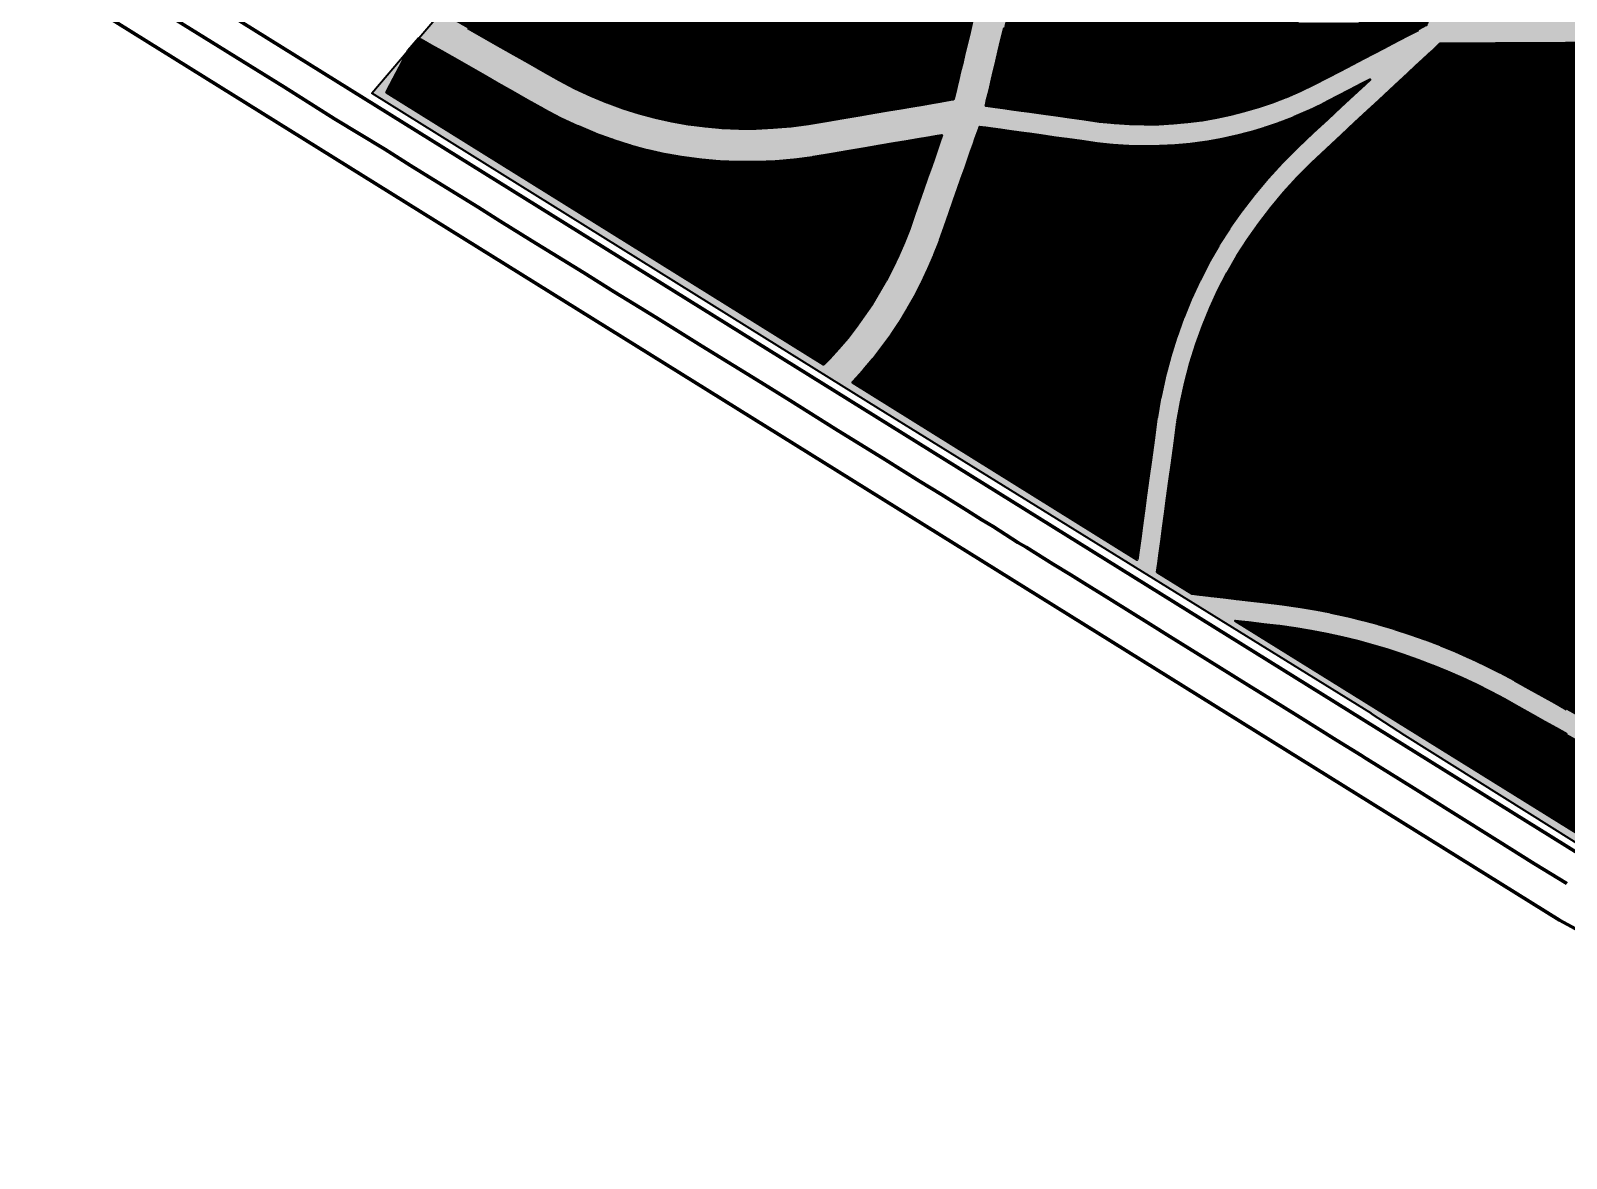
# Model space of a CAD drawing. Header units: metres. Extents: x 729358 to 733474, y 1423022 to 1426173.
# Drawn here: x 729363 to 730290, y 1424049 to 1424729 of the extents above; entities that cross this region are included whole.
import ezdxf

# ---------------------------------------------------------------- set-up
doc = ezdxf.new("R2010")
doc.units = ezdxf.units.M
for name, color, linetype in [('BOUNDARY', 7, 'Continuous'), ('GREEN_AREA', 7, 'Continuous'), ('PARCEL_BORDER', 7, 'Continuous'), ('PARCEL_L', 7, 'Continuous'), ('PARCEL_M', 7, 'Continuous'), ('PARCEL_S', 7, 'Continuous'), ('ROADS_MAIN', 7, 'Continuous')]:
    doc.layers.add(name, color=color, linetype=linetype)

msp = doc.modelspace()

# ---------------------------------------------------------------- hatches: boundary and pattern name
at = {"layer": 'BOUNDARY', "true_color": 0xdcdcdc}
h = msp.add_hatch(dxfattribs=at)
h.set_pattern_fill('SOLID')
h.paths.add_polyline_path([(731147.16, 1424721.86), (731256.16, 1424608.75), (731244.45, 1424320.13), (731216.28, 1423762.84), (731085.59, 1423834.2), (731085.45, 1423834.27), (731029.37, 1423862.74), (731029.22, 1423862.81), (730813.25, 1423963.61), (730747.11, 1423994.49), (730747.07, 1423994.51), (730733.5, 1424000.7), (730660.17, 1424039.15), (730617.42, 1424061.56), (730529.44, 1424109.24), (730310.18, 1424230.03), (730192.73, 1424303.57), (730172.54, 1424316.68), (730172.45, 1424316.74), (729875.07, 1424500.8), (729806.43, 1424543.45), (729687.49, 1424617.38), (729569.32, 1424690.82), (729612.42, 1424741.31), (729675.47, 1424785.2), (729675.56, 1424785.27), (729762.88, 1424849.07), (729816.98, 1424888.6), (729996.73, 1425019.9), (730119.82, 1425084.44), (730120.07, 1425084.58), (730266.65, 1425172.21), (730267.07, 1425172.49), (730267.45, 1425172.81), (730267.81, 1425173.17), (730268.12, 1425173.56), (730268.4, 1425173.98), (730268.63, 1425174.42), (730359.38, 1425372.62), (730359.55, 1425373.05), (730359.68, 1425373.49), (730359.77, 1425373.93), (730395.3, 1425601.1), (730395.35, 1425601.52), (730395.36, 1425601.94), (730395.34, 1425602.37), (730390.26, 1425652.75), (730458.22, 1425806.03), (730647.82, 1425710.72), (730656.83, 1425706.19), (730670.25, 1425699.44), (730680.5, 1425694.29), (730680.96, 1425694.09), (730681.44, 1425693.93), (730681.93, 1425693.82), (730682.43, 1425693.77), (730682.94, 1425693.76), (730683.44, 1425693.81), (730683.94, 1425693.9), (730684.42, 1425694.05), (730684.89, 1425694.24), (730685.33, 1425694.48), (730685.75, 1425694.77), (730686.14, 1425695.09), (730686.49, 1425695.45), (730686.81, 1425695.85), (730687.08, 1425696.27), (730728.18, 1425768.01), (730728.19, 1425768.02), (730769.13, 1425840.14), (730805.64, 1425904.46), (731213.98, 1425663.18), (731130.61, 1425526.56), (731130.37, 1425526.13), (731130.18, 1425525.67), (731130.04, 1425525.2), (731129.94, 1425524.72), (731129.89, 1425524.23), (731129.88, 1425523.74), (731129.93, 1425523.25), (731130.02, 1425522.76), (731130.16, 1425522.29), (731130.35, 1425521.83), (731130.58, 1425521.4), (731130.85, 1425520.99), (731131.17, 1425520.61), (731131.51, 1425520.26), (731131.9, 1425519.94), (731132.31, 1425519.67), (731180.61, 1425490.69), (731133.33, 1425350.71), (731133.22, 1425350.34), (731133.14, 1425349.98), (731105.49, 1425193.29), (731092.66, 1425120.94), (731092.59, 1425120.23), (731084.29, 1424870.04), (731084.29, 1424869.91), (731083.66, 1424789.99), (731083.68, 1424789.51), (731083.74, 1424789.03), (731083.86, 1424788.56), (731084.01, 1424788.11), (731084.21, 1424787.67), (731084.46, 1424787.25), (731084.74, 1424786.85), (731085.05, 1424786.49), (731147.16, 1424721.86), (731147.16, 1424721.86)])
at = {"layer": 'GREEN_AREA', "true_color": 0x96c896}
h = msp.add_hatch(dxfattribs=at)
h.set_pattern_fill('SOLID')
h.paths.add_polyline_path([(729943.53, 1424799.58), (729942.62, 1424791.43), (729941.53, 1424783.3), (729940.27, 1424775.18), (729938.84, 1424767.07), (729937.24, 1424758.97), (729935.47, 1424750.88), (729933.51, 1424742.71), (729931.65, 1424734.95), (729929.91, 1424727.71), (729928.3, 1424720.99), (729926.81, 1424714.78), (729925.44, 1424709.09), (729924.2, 1424703.92), (729923.08, 1424699.27), (729922.09, 1424695.13), (729921.22, 1424691.51), (729920.48, 1424688.4), (729920.16, 1424687.07), (729919.74, 1424687), (729916.28, 1424686.41), (729912.12, 1424685.7), (729907.27, 1424684.88), (729901.73, 1424683.94), (729895.5, 1424682.88), (729888.57, 1424681.7), (729880.95, 1424680.4), (729872.64, 1424678.99), (729863.64, 1424677.46), (729853.95, 1424675.81), (729843.56, 1424674.05), (729832.67, 1424672.2), (729822.08, 1424670.83), (729811.58, 1424669.92), (729801.17, 1424669.45), (729790.85, 1424669.43), (729780.61, 1424669.85), (729770.46, 1424670.72), (729760.4, 1424672.04), (729750.41, 1424673.8), (729740.51, 1424676.01), (729730.67, 1424678.66), (729720.91, 1424681.77), (729711.22, 1424685.32), (729701.6, 1424689.32), (729692.05, 1424693.77), (729682.56, 1424698.68), (729672.97, 1424704.15), (729663.81, 1424709.36), (729655.26, 1424714.22), (729647.33, 1424718.74), (729640, 1424722.91), (729633.28, 1424726.74), (729627.18, 1424730.21), (729621.69, 1424733.34), (729616.8, 1424736.12), (729612.53, 1424738.55), (729610.87, 1424739.5), (729612.42, 1424741.31), (729675.47, 1424785.2), (729675.56, 1424785.27), (729762.88, 1424849.07), (729816.98, 1424888.6), (729838.05, 1424904), (729846.47, 1424906.26), (729846.57, 1424906.28), (729855.56, 1424908.85), (729855.66, 1424908.88), (729864.62, 1424911.6), (729864.72, 1424911.63), (729873.65, 1424914.49), (729873.75, 1424914.53), (729882.66, 1424917.53), (729891, 1424920.36), (729898.79, 1424922.99), (729906.03, 1424925.44), (729912.71, 1424927.69), (729918.83, 1424929.76), (729924.39, 1424931.64), (729929.4, 1424933.34), (729933.85, 1424934.84), (729937.75, 1424936.16), (729938.25, 1424936.33), (729938.45, 1424934.21), (729938.79, 1424930.5), (729939.19, 1424926.27), (729939.64, 1424921.5), (729940.14, 1424916.21), (729940.69, 1424910.38), (729941.29, 1424904.03), (729941.93, 1424897.14), (729942.63, 1424889.73), (729943.38, 1424881.79), (729944.17, 1424873.42), (729944.78, 1424865.16), (729945.22, 1424856.92), (729945.49, 1424848.69), (729945.58, 1424840.47), (729945.51, 1424832.27), (729945.27, 1424824.07), (729944.86, 1424815.9), (729944.28, 1424807.73), (729943.53, 1424799.58)])
h.paths.add_polyline_path([(729924.19, 1424838.98), (729844.85, 1424838.98), (729844.85, 1424741.46), (729924.19, 1424741.46), (729924.19, 1424838.98)])
h.paths.add_polyline_path([(729713.51, 1424709.98), (729713.51, 1424753.22), (729684.4, 1424753.22), (729684.4, 1424709.98), (729713.51, 1424709.98)])
h.paths.add_polyline_path([(729832.15, 1424848.29), (729857.3, 1424848.29), (729857.3, 1424898.52), (729832.15, 1424898.52), (729832.15, 1424848.29)])
h.paths.add_polyline_path([(729882.02, 1424905.24), (729882.02, 1424844.85), (729904.51, 1424844.85), (729904.51, 1424905.24), (729882.02, 1424905.24)])
h = msp.add_hatch(dxfattribs=at)
h.set_pattern_fill('SOLID')
h.paths.add_polyline_path([(729941.54, 1424690.46), (729942.53, 1424694.6), (729943.65, 1424699.25), (729944.89, 1424704.42), (729946.26, 1424710.11), (729947.75, 1424716.32), (729949.36, 1424723.04), (729951.1, 1424730.28), (729952.96, 1424738.04), (729954.94, 1424746.32), (729954.99, 1424746.51), (729956.8, 1424754.8), (729956.84, 1424755), (729958.48, 1424763.3), (729958.52, 1424763.5), (729959.98, 1424771.81), (729960.02, 1424772.02), (729961.31, 1424780.34), (729961.34, 1424780.54), (729962.45, 1424788.88), (729962.48, 1424789.09), (729963.42, 1424797.44), (729963.44, 1424797.64), (729964.21, 1424806), (729964.23, 1424806.21), (729964.82, 1424814.58), (729964.83, 1424814.79), (729965.25, 1424823.18), (729965.26, 1424823.38), (729965.51, 1424831.78), (729965.51, 1424831.99), (729965.58, 1424840.4), (729965.58, 1424840.61), (729965.48, 1424849.03), (729965.48, 1424849.24), (729965.2, 1424857.67), (729965.19, 1424857.88), (729964.74, 1424866.32), (729964.73, 1424866.53), (729964.11, 1424874.99), (729964.09, 1424875.19), (729963.29, 1424883.66), (729962.54, 1424891.6), (729961.85, 1424899.02), (729961.2, 1424905.9), (729960.6, 1424912.26), (729960.05, 1424918.08), (729959.55, 1424923.38), (729959.11, 1424928.14), (729958.71, 1424932.38), (729958.36, 1424936.08), (729958.14, 1424938.41), (729959.19, 1424938.29), (729963.39, 1424937.78), (729968.2, 1424937.2), (729973.6, 1424936.54), (729979.61, 1424935.81), (729986.22, 1424935.01), (729993.42, 1424934.14), (730001.23, 1424933.2), (730009.64, 1424932.18), (730018.65, 1424931.09), (730028.18, 1424929.93), (730037.54, 1424928.55), (730046.81, 1424926.94), (730056, 1424925.08), (730065.11, 1424922.99), (730074.13, 1424920.66), (730083.07, 1424918.1), (730091.93, 1424915.3), (730100.7, 1424912.26), (730109.39, 1424908.98), (730118.01, 1424905.47), (730126.54, 1424901.72), (730134.99, 1424897.73), (730143.35, 1424893.5), (730151.64, 1424889.04), (730159.85, 1424884.33), (730168.05, 1424879.35), (730175.8, 1424874.63), (730183.04, 1424870.23), (730189.76, 1424866.15), (730195.97, 1424862.37), (730201.65, 1424858.92), (730206.82, 1424855.77), (730211.47, 1424852.94), (730215.61, 1424850.43), (730219.23, 1424848.23), (730222.33, 1424846.34), (730224.92, 1424844.77), (730226.78, 1424843.64), (730226.72, 1424842.47), (730226.64, 1424840.79), (730226.54, 1424838.87), (730226.44, 1424836.71), (730226.32, 1424834.31), (730226.19, 1424831.68), (730226.05, 1424828.8), (730225.89, 1424825.68), (730225.73, 1424822.32), (730225.55, 1424818.73), (730225.36, 1424814.94), (730225.12, 1424811.22), (730224.81, 1424807.52), (730224.45, 1424803.82), (730224.02, 1424800.14), (730223.53, 1424796.46), (730222.99, 1424792.8), (730222.38, 1424789.15), (730221.71, 1424785.51), (730220.98, 1424781.88), (730220.2, 1424778.27), (730219.35, 1424774.66), (730218.44, 1424771.07), (730217.47, 1424767.48), (730216.44, 1424763.91), (730215.35, 1424760.34), (730214.18, 1424756.74), (730213.07, 1424753.31), (730212.03, 1424750.12), (730211.07, 1424747.15), (730210.18, 1424744.41), (730209.36, 1424741.89), (730208.62, 1424739.61), (730207.96, 1424737.55), (730207.37, 1424735.73), (730206.85, 1424734.13), (730206.4, 1424732.76), (730206.11, 1424731.86), (730205.33, 1424731.45), (730203.24, 1424730.36), (730200.63, 1424729), (730197.5, 1424727.36), (730193.84, 1424725.45), (730189.66, 1424723.27), (730184.96, 1424720.81), (730179.74, 1424718.09), (730173.99, 1424715.09), (730167.72, 1424711.81), (730160.93, 1424708.27), (730153.62, 1424704.45), (730145.78, 1424700.36), (730137.53, 1424696.05), (730129.33, 1424692.14), (730121.08, 1424688.58), (730112.77, 1424685.37), (730104.41, 1424682.51), (730095.99, 1424679.99), (730087.51, 1424677.81), (730078.98, 1424675.98), (730070.39, 1424674.49), (730061.73, 1424673.35), (730053.02, 1424672.55), (730044.25, 1424672.09), (730035.41, 1424671.98), (730026.5, 1424672.21), (730017.53, 1424672.79), (730008.49, 1424673.71), (729999.27, 1424674.99), (729990.52, 1424676.21), (729982.35, 1424677.35), (729974.76, 1424678.41), (729967.76, 1424679.39), (729961.34, 1424680.28), (729955.5, 1424681.09), (729950.25, 1424681.82), (729945.58, 1424682.47), (729941.49, 1424683.04), (729939.81, 1424683.28), (729939.93, 1424683.74), (729940.67, 1424686.84), (729941.54, 1424690.46)])
h.paths.add_polyline_path([(730053.9, 1424765.25), (730117.12, 1424765.25), (730117.12, 1424879.54), (730053.9, 1424879.54), (730053.9, 1424765.25)])
h.paths.add_polyline_path([(730031.14, 1424929.15), (729982.68, 1424929.15), (729982.68, 1424843.22), (729982.68, 1424747.83), (730026.05, 1424747.83), (730026.05, 1424843.22), (730031.14, 1424843.22), (730031.14, 1424929.15)])
h.paths.add_polyline_path([(730128.23, 1424832.13), (730128.23, 1424733.14), (730165.14, 1424733.14), (730165.14, 1424832.13), (730128.23, 1424832.13)])
h.paths.add_polyline_path([(730062.94, 1424738.73), (730062.94, 1424703.8), (730090.01, 1424703.8), (730090.01, 1424738.73), (730062.94, 1424738.73)])
h.paths.add_polyline_path([(730158.38, 1424883.92), (730130.08, 1424883.92), (730130.08, 1424840.19), (730158.38, 1424840.19), (730158.38, 1424883.92)])
h.paths.add_polyline_path([(730200.2, 1424834.23), (730173.13, 1424834.23), (730173.13, 1424793.13), (730173.13, 1424748.33), (730204.92, 1424748.33), (730204.92, 1424793.13), (730200.2, 1424793.13), (730200.2, 1424834.23)])
h = msp.add_hatch(dxfattribs=at)
h.set_pattern_fill('SOLID')
h.paths.add_polyline_path([(729746.28, 1424654.23), (729746.72, 1424654.15), (729757.14, 1424652.31), (729757.59, 1424652.24), (729768.09, 1424650.86), (729768.53, 1424650.82), (729779.12, 1424649.91), (729779.56, 1424649.88), (729790.23, 1424649.44), (729790.67, 1424649.43), (729801.42, 1424649.45), (729801.85, 1424649.46), (729812.68, 1424649.95), (729813.1, 1424649.98), (729824.02, 1424650.93), (729824.43, 1424650.97), (729835.43, 1424652.39), (729835.83, 1424652.45), (729846.91, 1424654.33), (729857.3, 1424656.1), (729866.99, 1424657.75), (729875.99, 1424659.28), (729884.31, 1424660.69), (729891.92, 1424661.98), (729898.85, 1424663.16), (729905.08, 1424664.22), (729910.62, 1424665.16), (729913.3, 1424665.61), (729912.15, 1424662.35), (729910.46, 1424657.53), (729908.59, 1424652.18), (729906.53, 1424646.29), (729904.28, 1424639.86), (729901.84, 1424632.9), (729899.22, 1424625.41), (729896.4, 1424617.38), (729893.46, 1424608.98), (729890.32, 1424600.92), (729886.94, 1424593.06), (729883.31, 1424585.39), (729879.43, 1424577.91), (729875.3, 1424570.61), (729870.92, 1424563.49), (729866.29, 1424556.56), (729861.41, 1424549.82), (729856.28, 1424543.25), (729850.9, 1424536.86), (729845.26, 1424530.65), (729841.95, 1424527.26), (729578.08, 1424691.35), (729578.51, 1424692.17), (729582.51, 1424699.8), (729586.11, 1424706.67), (729589.32, 1424712.78), (729591.3, 1424716.57), (729597.65, 1424724.01), (729598.97, 1424723.26), (729602.63, 1424721.17), (729606.91, 1424718.74), (729611.79, 1424715.96), (729617.28, 1424712.83), (729623.39, 1424709.36), (729630.1, 1424705.53), (729637.43, 1424701.36), (729645.37, 1424696.84), (729653.91, 1424691.98), (729663.07, 1424686.76), (729672.84, 1424681.2), (729673.19, 1424681.01), (729683.04, 1424675.92), (729683.41, 1424675.73), (729693.34, 1424671.1), (729693.73, 1424670.93), (729703.74, 1424666.77), (729704.14, 1424666.61), (729714.24, 1424662.91), (729714.65, 1424662.77), (729724.83, 1424659.54), (729725.25, 1424659.41), (729735.51, 1424656.64), (729735.94, 1424656.54), (729746.28, 1424654.23)])
h.paths.add_polyline_path([(729761.99, 1424587.49), (729782.81, 1424587.49), (729782.81, 1424642.52), (729761.99, 1424642.52), (729761.99, 1424587.49)])
h.paths.add_polyline_path([(729796.48, 1424619.39), (729796.48, 1424561.46), (729822.03, 1424561.46), (729822.03, 1424619.39), (729796.48, 1424619.39)])
h.paths.add_polyline_path([(729867.87, 1424616.25), (729842.35, 1424616.25), (729842.35, 1424566.07), (729867.87, 1424566.07), (729867.87, 1424616.25)])
h = msp.add_hatch(dxfattribs=at)
h.set_pattern_fill('SOLID')
h.paths.add_polyline_path([(730218.01, 1424720.86), (730229.71, 1424720.91), (730234.91, 1424720.94), (730240.76, 1424720.97), (730247.26, 1424721), (730254.41, 1424721.03), (730262.21, 1424721.07), (730270.66, 1424721.11), (730279.76, 1424721.15), (730289.51, 1424721.2), (730299.89, 1424721.25), (730310.24, 1424721.23), (730320.59, 1424721.13), (730330.94, 1424720.96), (730341.28, 1424720.73), (730351.62, 1424720.42), (730361.95, 1424720.03), (730372.28, 1424719.58), (730382.6, 1424719.05), (730392.93, 1424718.45), (730403.25, 1424717.78), (730413.56, 1424717.04), (730423.87, 1424716.23), (730434.18, 1424715.34), (730444.49, 1424714.38), (730454.79, 1424713.35), (730465.11, 1424712.25), (730474.8, 1424711.21), (730483.85, 1424710.24), (730492.25, 1424709.34), (730500.01, 1424708.51), (730507.12, 1424707.75), (730513.58, 1424707.06), (730519.4, 1424706.44), (730524.57, 1424705.88), (730529.1, 1424705.4), (730532.97, 1424704.98), (730533.64, 1424704.91), (730533.58, 1424704.78), (730531.64, 1424700.6), (730529.31, 1424695.58), (730526.59, 1424689.72), (730523.48, 1424683.03), (730519.99, 1424675.5), (730516.11, 1424667.14), (730511.83, 1424657.93), (730507.17, 1424647.9), (730502.12, 1424637.02), (730496.69, 1424625.31), (730490.86, 1424612.76), (730484.65, 1424599.39), (730478.39, 1424586.06), (730472.07, 1424572.77), (730465.69, 1424559.5), (730459.24, 1424546.27), (730452.74, 1424533.07), (730446.18, 1424519.89), (730439.55, 1424506.75), (730432.87, 1424493.64), (730426.12, 1424480.56), (730419.32, 1424467.51), (730412.46, 1424454.49), (730405.53, 1424441.5), (730398.54, 1424428.54), (730391.5, 1424415.62), (730384.39, 1424402.72), (730377.22, 1424389.84), (730370.49, 1424377.76), (730364.2, 1424366.48), (730358.37, 1424356), (730352.98, 1424346.33), (730348.05, 1424337.47), (730343.56, 1424329.41), (730339.52, 1424322.16), (730335.93, 1424315.72), (730332.79, 1424310.08), (730330.1, 1424305.24), (730327.85, 1424301.21), (730327.05, 1424299.78), (730326.5, 1424299.66), (730325.61, 1424299.38), (730324.16, 1424300.19), (730320.94, 1424302.01), (730317.17, 1424304.13), (730312.87, 1424306.54), (730308.03, 1424309.27), (730302.65, 1424312.29), (730296.74, 1424315.62), (730290.29, 1424319.25), (730283.3, 1424323.18), (730275.77, 1424327.41), (730267.7, 1424331.95), (730259.1, 1424336.79), (730258.96, 1424336.86), (730250.28, 1424341.47), (730250.14, 1424341.54), (730241.39, 1424345.92), (730241.25, 1424345.99), (730232.42, 1424350.14), (730232.27, 1424350.21), (730223.37, 1424354.13), (730223.22, 1424354.19), (730214.24, 1424357.88), (730214.09, 1424357.94), (730205.04, 1424361.39), (730204.88, 1424361.45), (730195.76, 1424364.68), (730195.6, 1424364.73), (730186.4, 1424367.73), (730186.24, 1424367.78), (730176.97, 1424370.54), (730176.81, 1424370.59), (730167.46, 1424373.12), (730167.3, 1424373.17), (730157.87, 1424375.47), (730157.71, 1424375.51), (730148.21, 1424377.58), (730148.05, 1424377.62), (730138.48, 1424379.46), (730138.32, 1424379.49), (730128.67, 1424381.11), (730128.51, 1424381.13), (730118.78, 1424382.52), (730118.63, 1424382.54), (730108.82, 1424383.69), (730099.63, 1424384.78), (730091.05, 1424385.79), (730083.09, 1424386.73), (730075.74, 1424387.59), (730069, 1424388.39), (730064.39, 1424388.93), (730043.28, 1424402.06), (730043.98, 1424407.17), (730044.83, 1424413.49), (730045.8, 1424420.61), (730046.87, 1424428.51), (730048.04, 1424437.2), (730049.33, 1424446.69), (730050.72, 1424456.97), (730052.22, 1424468.03), (730053.82, 1424479.89), (730055.52, 1424492.41), (730057.66, 1424504.55), (730060.27, 1424516.43), (730063.35, 1424528.07), (730066.88, 1424539.46), (730070.88, 1424550.6), (730075.35, 1424561.5), (730080.28, 1424572.16), (730085.68, 1424582.57), (730091.54, 1424592.74), (730097.87, 1424602.67), (730104.66, 1424612.36), (730111.93, 1424621.82), (730119.67, 1424631.04), (730127.87, 1424640.03), (730136.56, 1424648.78), (730145.81, 1424657.38), (730154.57, 1424665.53), (730162.75, 1424673.13), (730170.34, 1424680.2), (730177.35, 1424686.72), (730183.78, 1424692.69), (730189.62, 1424698.12), (730194.87, 1424703.01), (730199.55, 1424707.36), (730203.64, 1424711.16), (730207.14, 1424714.42), (730210.06, 1424717.14), (730212.4, 1424719.31), (730214.04, 1424720.84), (730215.41, 1424720.85), (730218.01, 1424720.86)])
h.paths.add_polyline_path([(730147.33, 1424468.15), (730147.33, 1424593.88), (730095.31, 1424593.88), (730095.31, 1424468.15), (730147.33, 1424468.15)])
h.paths.add_polyline_path([(730154.61, 1424376.48), (730229.53, 1424376.48), (730229.53, 1424474.82), (730154.61, 1424474.82), (730154.61, 1424376.48)])
h.paths.add_polyline_path([(730220.42, 1424703.96), (730220.42, 1424580.63), (730280.95, 1424580.63), (730280.95, 1424703.96), (730220.42, 1424703.96)])
h.paths.add_polyline_path([(730385.28, 1424563.66), (730385.28, 1424704.68), (730330.07, 1424704.68), (730330.07, 1424563.66), (730330.07, 1424460.7), (730403.25, 1424460.7), (730403.25, 1424563.66), (730385.28, 1424563.66)])
h.paths.add_polyline_path([(730233.54, 1424359.54), (730286.34, 1424359.54), (730286.34, 1424438.57), (730233.54, 1424438.57), (730233.54, 1424359.54)])
h.paths.add_polyline_path([(730287.83, 1424447.82), (730287.83, 1424366.96), (730339.95, 1424366.96), (730339.95, 1424447.82), (730287.83, 1424447.82)])
h.paths.add_polyline_path([(730093.8, 1424412.53), (730093.8, 1424464.04), (730093.77, 1424464.04), (730093.77, 1424517.3), (730069.43, 1424517.3), (730069.43, 1424464.04), (730069.43, 1424412.53), (730093.8, 1424412.53)])
h.paths.add_polyline_path([(730102.24, 1424389.49), (730125.6, 1424389.49), (730125.6, 1424444.73), (730102.24, 1424444.73), (730102.24, 1424389.49)])
h.paths.add_polyline_path([(730150.06, 1424632.43), (730150.06, 1424576.83), (730176.59, 1424576.83), (730176.59, 1424632.43), (730150.06, 1424632.43)])
h.paths.add_polyline_path([(730215.09, 1424699.02), (730195.34, 1424699.02), (730195.34, 1424646.8), (730215.09, 1424646.8), (730215.09, 1424699.02)])
h.paths.add_polyline_path([(730326.1, 1424668.43), (730326.1, 1424709.96), (730303.19, 1424709.96), (730303.19, 1424668.43), (730326.1, 1424668.43)])
h.paths.add_polyline_path([(730348.31, 1424408.35), (730375.35, 1424408.35), (730375.35, 1424452.97), (730348.31, 1424452.97), (730348.31, 1424408.35)])
h.paths.add_polyline_path([(730398.75, 1424708.23), (730398.75, 1424668.24), (730427.55, 1424668.24), (730427.55, 1424708.23), (730398.75, 1424708.23)])
h.paths.add_polyline_path([(730457.24, 1424622.36), (730428.22, 1424622.36), (730428.22, 1424586.05), (730428.22, 1424540.65), (730448.98, 1424540.65), (730448.98, 1424586.05), (730457.24, 1424586.05), (730457.24, 1424622.36)])
h.paths.add_polyline_path([(730469.92, 1424612.42), (730489.28, 1424612.42), (730489.28, 1424666.44), (730469.92, 1424666.44), (730469.92, 1424612.42)])
h = msp.add_hatch(dxfattribs=at)
h.set_pattern_fill('SOLID')
h.paths.add_polyline_path([(730136.95, 1424666.9), (730127.61, 1424658.21), (730127.42, 1424658.03), (730118.55, 1424649.09), (730118.37, 1424648.9), (730109.98, 1424639.71), (730109.8, 1424639.5), (730101.88, 1424630.07), (730101.71, 1424629.85), (730094.27, 1424620.17), (730094.1, 1424619.94), (730087.14, 1424610.02), (730086.98, 1424609.78), (730080.5, 1424599.6), (730080.35, 1424599.35), (730074.34, 1424588.93), (730074.2, 1424588.68), (730068.67, 1424578.01), (730068.54, 1424577.75), (730063.49, 1424566.83), (730063.38, 1424566.57), (730058.8, 1424555.4), (730058.7, 1424555.13), (730054.6, 1424543.72), (730054.51, 1424543.45), (730050.89, 1424531.8), (730050.81, 1424531.53), (730047.67, 1424519.62), (730047.6, 1424519.36), (730044.94, 1424507.2), (730044.88, 1424506.94), (730042.7, 1424494.54), (730042.65, 1424494.28), (730040.94, 1424481.63), (730039.34, 1424469.78), (730037.84, 1424458.71), (730036.45, 1424448.43), (730035.16, 1424438.95), (730033.98, 1424430.25), (730032.91, 1424422.35), (730031.95, 1424415.24), (730031.18, 1424409.58), (729859.34, 1424516.44), (729859.7, 1424516.81), (729859.95, 1424517.07), (729865.83, 1424523.56), (729866.07, 1424523.83), (729871.69, 1424530.5), (729871.93, 1424530.79), (729877.29, 1424537.65), (729877.51, 1424537.95), (729882.61, 1424545), (729882.82, 1424545.3), (729887.65, 1424552.54), (729887.85, 1424552.85), (729892.43, 1424560.28), (729892.61, 1424560.6), (729896.92, 1424568.22), (729897.1, 1424568.54), (729901.15, 1424576.34), (729901.31, 1424576.67), (729905.09, 1424584.67), (729905.24, 1424584.99), (729908.76, 1424593.18), (729908.9, 1424593.5), (729912.16, 1424601.88), (729912.28, 1424602.2), (729915.28, 1424610.77), (729918.09, 1424618.8), (729920.72, 1424626.29), (729923.15, 1424633.25), (729925.4, 1424639.68), (729927.47, 1424645.56), (729929.34, 1424650.92), (729931.03, 1424655.74), (729932.53, 1424660.02), (729933.84, 1424663.77), (729934.96, 1424666.98), (729935.9, 1424669.65), (729936.25, 1424670.65), (729939.7, 1424670.17), (729943.78, 1424669.6), (729948.45, 1424668.95), (729953.71, 1424668.22), (729959.54, 1424667.4), (729965.96, 1424666.51), (729972.97, 1424665.53), (729980.55, 1424664.48), (729988.73, 1424663.34), (729997.48, 1424662.12), (730006.82, 1424660.82), (730007.06, 1424660.79), (730016.33, 1424659.84), (730016.58, 1424659.82), (730025.79, 1424659.23), (730026.04, 1424659.22), (730035.19, 1424658.98), (730035.44, 1424658.98), (730044.54, 1424659.09), (730044.79, 1424659.1), (730053.82, 1424659.57), (730054.08, 1424659.59), (730063.05, 1424660.41), (730063.31, 1424660.44), (730072.22, 1424661.62), (730072.48, 1424661.66), (730081.32, 1424663.19), (730081.58, 1424663.24), (730090.37, 1424665.13), (730090.62, 1424665.19), (730099.34, 1424667.43), (730099.59, 1424667.49), (730108.26, 1424670.09), (730108.5, 1424670.17), (730117.1, 1424673.11), (730117.34, 1424673.2), (730125.88, 1424676.5), (730126.11, 1424676.6), (730134.59, 1424680.25), (730134.81, 1424680.35), (730143.23, 1424684.36), (730143.44, 1424684.47), (730151.8, 1424688.83), (730159.64, 1424692.93), (730166.95, 1424696.74), (730171.73, 1424699.24), (730168.5, 1424696.23), (730161.49, 1424689.72), (730153.89, 1424682.65), (730145.72, 1424675.05), (730136.95, 1424666.9)])
h.paths.add_polyline_path([(729922.73, 1424605.56), (729922.73, 1424507.08), (729997.58, 1424507.08), (729997.58, 1424605.56), (729922.73, 1424605.56)])
h.paths.add_polyline_path([(730045.2, 1424618.35), (729998, 1424618.35), (729998, 1424528.09), (730045.2, 1424528.09), (730045.2, 1424618.35)])
h.paths.add_polyline_path([(729906.36, 1424547.95), (729885.12, 1424547.95), (729885.12, 1424501.24), (729906.36, 1424501.24), (729906.36, 1424547.95)])
h.paths.add_polyline_path([(730011.65, 1424443.94), (730011.65, 1424495.7), (729992.34, 1424495.7), (729992.34, 1424443.94), (730011.65, 1424443.94)])
h.paths.add_polyline_path([(730014.44, 1424479.54), (730036.84, 1424479.54), (730036.84, 1424527.14), (730014.44, 1424527.14), (730014.44, 1424479.54)])
h.paths.add_polyline_path([(730047.79, 1424654.01), (730047.79, 1424612.97), (730078.33, 1424612.97), (730078.33, 1424654.01), (730047.79, 1424654.01)])
h = msp.add_hatch(dxfattribs=at)
h.set_pattern_fill('SOLID')
h.paths.add_polyline_path([(730330.3, 1424273.94), (730333.16, 1424270.85), (730336.44, 1424267.33), (730340.12, 1424263.36), (730344.21, 1424258.96), (730348.71, 1424254.11), (730353.61, 1424248.83), (730358.93, 1424243.1), (730364.65, 1424236.93), (730370.79, 1424230.33), (730377.32, 1424223.29), (730383.82, 1424216.25), (730390.29, 1424209.18), (730396.74, 1424202.09), (730403.17, 1424194.99), (730409.57, 1424187.86), (730415.95, 1424180.71), (730419.38, 1424176.84), (730311.12, 1424235.5), (730090.36, 1424372.78), (730098.11, 1424371.87), (730107.3, 1424370.78), (730117.03, 1424369.64), (730126.6, 1424368.27), (730136.09, 1424366.68), (730145.51, 1424364.87), (730154.86, 1424362.83), (730164.13, 1424360.56), (730173.33, 1424358.06), (730182.45, 1424355.34), (730191.5, 1424352.39), (730200.47, 1424349.22), (730209.38, 1424345.82), (730218.2, 1424342.19), (730226.96, 1424338.34), (730235.64, 1424334.26), (730244.26, 1424329.95), (730252.79, 1424325.42), (730261.33, 1424320.62), (730269.4, 1424316.08), (730276.92, 1424311.85), (730283.91, 1424307.92), (730290.37, 1424304.29), (730296.28, 1424300.96), (730301.66, 1424297.94), (730306.5, 1424295.21), (730310.8, 1424292.79), (730314.56, 1424290.68), (730317.79, 1424288.86), (730319.25, 1424288.04), (730319.37, 1424287.45), (730319.67, 1424286.51), (730320.05, 1424285.61), (730320.53, 1424284.75), (730321.08, 1424283.94), (730321.71, 1424283.19), (730322.12, 1424282.75), (730322.94, 1424281.87), (730324.17, 1424280.54), (730325.8, 1424278.78), (730327.85, 1424276.58), (730330.3, 1424273.94)])
at = {"layer": 'PARCEL_L', "true_color": 0xffffc8}
h = msp.add_hatch(dxfattribs=at)
h.set_pattern_fill('SOLID')
h.paths.add_polyline_path([(730280.95, 1424580.63), (730280.95, 1424703.96), (730220.42, 1424703.96), (730220.42, 1424580.63), (730280.95, 1424580.63)])
h = msp.add_hatch(dxfattribs=at)
h.set_pattern_fill('SOLID')
h.paths.add_polyline_path([(729997.58, 1424507.08), (729997.58, 1424605.56), (729922.73, 1424605.56), (729922.73, 1424507.08), (729997.58, 1424507.08)])
h = msp.add_hatch(dxfattribs=at)
h.set_pattern_fill('SOLID')
h.paths.add_polyline_path([(730147.33, 1424468.15), (730147.33, 1424593.88), (730095.31, 1424593.88), (730095.31, 1424468.15), (730147.33, 1424468.15)])
h = msp.add_hatch(dxfattribs=at)
h.set_pattern_fill('SOLID')
h.paths.add_polyline_path([(730229.53, 1424376.48), (730229.53, 1424474.82), (730154.61, 1424474.82), (730154.61, 1424376.48), (730229.53, 1424376.48)])
at = {"layer": 'PARCEL_M', "true_color": 0xc8dcff}
h = msp.add_hatch(dxfattribs=at)
h.set_pattern_fill('SOLID')
h.paths.add_polyline_path([(730045.2, 1424528.09), (730045.2, 1424618.35), (729998, 1424618.35), (729998, 1424528.09), (730045.2, 1424528.09)])
h = msp.add_hatch(dxfattribs=at)
h.set_pattern_fill('SOLID')
h.paths.add_polyline_path([(730339.95, 1424366.96), (730339.95, 1424447.82), (730287.83, 1424447.82), (730287.83, 1424366.96), (730339.95, 1424366.96)])
h = msp.add_hatch(dxfattribs=at)
h.set_pattern_fill('SOLID')
h.paths.add_polyline_path([(730286.34, 1424359.54), (730286.34, 1424438.57), (730233.54, 1424438.57), (730233.54, 1424359.54), (730286.34, 1424359.54)])
at = {"layer": 'PARCEL_S', "true_color": 0xffc8c8}
h = msp.add_hatch(dxfattribs=at)
h.set_pattern_fill('SOLID')
h.paths.add_polyline_path([(729713.51, 1424709.98), (729713.51, 1424753.22), (729684.4, 1424753.22), (729684.4, 1424709.98), (729713.51, 1424709.98)])
h = msp.add_hatch(dxfattribs=at)
h.set_pattern_fill('SOLID')
h.paths.add_polyline_path([(730090.01, 1424703.8), (730090.01, 1424738.73), (730062.94, 1424738.73), (730062.94, 1424703.8), (730090.01, 1424703.8)])
h = msp.add_hatch(dxfattribs=at)
h.set_pattern_fill('SOLID')
h.paths.add_polyline_path([(730215.09, 1424646.8), (730215.09, 1424699.02), (730195.34, 1424699.02), (730195.34, 1424646.8), (730215.09, 1424646.8)])
h = msp.add_hatch(dxfattribs=at)
h.set_pattern_fill('SOLID')
h.paths.add_polyline_path([(730078.33, 1424612.97), (730078.33, 1424654.01), (730047.79, 1424654.01), (730047.79, 1424612.97), (730078.33, 1424612.97)])
h = msp.add_hatch(dxfattribs=at)
h.set_pattern_fill('SOLID')
h.paths.add_polyline_path([(729782.81, 1424587.49), (729782.81, 1424642.52), (729761.99, 1424642.52), (729761.99, 1424587.49), (729782.81, 1424587.49)])
h = msp.add_hatch(dxfattribs=at)
h.set_pattern_fill('SOLID')
h.paths.add_polyline_path([(730176.59, 1424576.83), (730176.59, 1424632.43), (730150.06, 1424632.43), (730150.06, 1424576.83), (730176.59, 1424576.83)])
h = msp.add_hatch(dxfattribs=at)
h.set_pattern_fill('SOLID')
h.paths.add_polyline_path([(729822.03, 1424561.46), (729822.03, 1424619.39), (729796.48, 1424619.39), (729796.48, 1424561.46), (729822.03, 1424561.46)])
h = msp.add_hatch(dxfattribs=at)
h.set_pattern_fill('SOLID')
h.paths.add_polyline_path([(729867.87, 1424566.07), (729867.87, 1424616.25), (729842.35, 1424616.25), (729842.35, 1424566.07), (729867.87, 1424566.07)])
h = msp.add_hatch(dxfattribs=at)
h.set_pattern_fill('SOLID')
h.paths.add_polyline_path([(729906.36, 1424501.24), (729906.36, 1424547.95), (729885.12, 1424547.95), (729885.12, 1424501.24), (729906.36, 1424501.24)])
h = msp.add_hatch(dxfattribs=at)
h.set_pattern_fill('SOLID')
h.paths.add_polyline_path([(730036.84, 1424479.54), (730036.84, 1424527.14), (730014.44, 1424527.14), (730014.44, 1424479.54), (730036.84, 1424479.54)])
h = msp.add_hatch(dxfattribs=at)
h.set_pattern_fill('SOLID')
h.paths.add_polyline_path([(730093.77, 1424464.04), (730093.77, 1424517.3), (730069.43, 1424517.3), (730069.43, 1424464.04), (730093.77, 1424464.04)])
h = msp.add_hatch(dxfattribs=at)
h.set_pattern_fill('SOLID')
h.paths.add_polyline_path([(730011.65, 1424443.94), (730011.65, 1424495.7), (729992.34, 1424495.7), (729992.34, 1424443.94), (730011.65, 1424443.94)])
h = msp.add_hatch(dxfattribs=at)
h.set_pattern_fill('SOLID')
h.paths.add_polyline_path([(730093.8, 1424412.53), (730093.8, 1424464.04), (730069.43, 1424464.04), (730069.43, 1424412.53), (730093.8, 1424412.53)])
h = msp.add_hatch(dxfattribs=at)
h.set_pattern_fill('SOLID')
h.paths.add_polyline_path([(730125.6, 1424389.49), (730125.6, 1424444.73), (730102.24, 1424444.73), (730102.24, 1424389.49), (730125.6, 1424389.49)])

# ---------------------------------------------------------------- linework, layer by layer
at = {"layer": 'PARCEL_BORDER', "lineweight": 50, "true_color": 0x323232}
for points in [[(729713.51, 1424709.98), (729713.51, 1424753.22), (729684.4, 1424753.22), (729684.4, 1424709.98), (729713.51, 1424709.98)], [(730090.01, 1424703.8), (730090.01, 1424738.73), (730062.94, 1424738.73), (730062.94, 1424703.8), (730090.01, 1424703.8)], [(730280.95, 1424580.63), (730280.95, 1424703.96), (730220.42, 1424703.96), (730220.42, 1424580.63), (730280.95, 1424580.63)], [(730215.09, 1424646.8), (730215.09, 1424699.02), (730195.34, 1424699.02), (730195.34, 1424646.8), (730215.09, 1424646.8)], [(730078.33, 1424612.97), (730078.33, 1424654.01), (730047.79, 1424654.01), (730047.79, 1424612.97), (730078.33, 1424612.97)], [(729782.81, 1424587.49), (729782.81, 1424642.52), (729761.99, 1424642.52), (729761.99, 1424587.49), (729782.81, 1424587.49)], [(730176.59, 1424576.83), (730176.59, 1424632.43), (730150.06, 1424632.43), (730150.06, 1424576.83), (730176.59, 1424576.83)], [(729822.03, 1424561.46), (729822.03, 1424619.39), (729796.48, 1424619.39), (729796.48, 1424561.46), (729822.03, 1424561.46)], [(729867.87, 1424566.07), (729867.87, 1424616.25), (729842.35, 1424616.25), (729842.35, 1424566.07), (729867.87, 1424566.07)], [(730045.2, 1424528.09), (730045.2, 1424618.35), (729998, 1424618.35), (729998, 1424528.09), (730045.2, 1424528.09)], [(729997.58, 1424507.08), (729997.58, 1424605.56), (729922.73, 1424605.56), (729922.73, 1424507.08), (729997.58, 1424507.08)], [(730147.33, 1424468.15), (730147.33, 1424593.88), (730095.31, 1424593.88), (730095.31, 1424468.15), (730147.33, 1424468.15)], [(729906.36, 1424501.24), (729906.36, 1424547.95), (729885.12, 1424547.95), (729885.12, 1424501.24), (729906.36, 1424501.24)], [(730036.84, 1424479.54), (730036.84, 1424527.14), (730014.44, 1424527.14), (730014.44, 1424479.54), (730036.84, 1424479.54)], [(730093.77, 1424464.04), (730093.77, 1424517.3), (730069.43, 1424517.3), (730069.43, 1424464.04), (730093.77, 1424464.04)], [(730011.65, 1424443.94), (730011.65, 1424495.7), (729992.34, 1424495.7), (729992.34, 1424443.94), (730011.65, 1424443.94)], [(730229.53, 1424376.48), (730229.53, 1424474.82), (730154.61, 1424474.82), (730154.61, 1424376.48), (730229.53, 1424376.48)], [(730093.8, 1424412.53), (730093.8, 1424464.04), (730069.43, 1424464.04), (730069.43, 1424412.53), (730093.8, 1424412.53)], [(730125.6, 1424389.49), (730125.6, 1424444.73), (730102.24, 1424444.73), (730102.24, 1424389.49), (730125.6, 1424389.49)], [(730339.95, 1424366.96), (730339.95, 1424447.82), (730287.83, 1424447.82), (730287.83, 1424366.96), (730339.95, 1424366.96)], [(730286.34, 1424359.54), (730286.34, 1424438.57), (730233.54, 1424438.57), (730233.54, 1424359.54), (730286.34, 1424359.54)]]:
    msp.add_lwpolyline(points, close=True, dxfattribs=at)
at = {"layer": 'PARCEL_BORDER', "lineweight": 40, "true_color": 0x323232}
for points in [[(730310.18, 1424230.03), (730192.73, 1424303.57), (730172.54, 1424316.68), (730172.45, 1424316.74), (729875.07, 1424500.8), (729806.43, 1424543.45), (729687.49, 1424617.38), (729569.32, 1424690.82), (729591.3, 1424716.57), (729589.32, 1424712.78), (729586.11, 1424706.67), (729582.51, 1424699.8), (729578.51, 1424692.17), (729578.08, 1424691.35), (729841.95, 1424527.26), (729845.26, 1424530.65), (729850.9, 1424536.86), (729856.28, 1424543.25), (729861.41, 1424549.82), (729866.29, 1424556.56), (729870.92, 1424563.49), (729875.3, 1424570.61), (729879.43, 1424577.91), (729883.31, 1424585.39), (729886.94, 1424593.06), (729890.32, 1424600.92), (729893.46, 1424608.98), (729896.4, 1424617.38), (729899.22, 1424625.41), (729901.84, 1424632.9), (729904.28, 1424639.86), (729906.53, 1424646.29), (729908.59, 1424652.18), (729910.46, 1424657.53), (729912.15, 1424662.35), (729913.3, 1424665.61), (729910.62, 1424665.16), (729905.08, 1424664.22), (729898.85, 1424663.16), (729891.92, 1424661.98), (729884.31, 1424660.69), (729875.99, 1424659.28), (729866.99, 1424657.75), (729857.3, 1424656.1), (729846.91, 1424654.33), (729835.83, 1424652.45), (729835.43, 1424652.39), (729824.43, 1424650.97), (729824.02, 1424650.93), (729813.1, 1424649.98), (729812.68, 1424649.95), (729801.85, 1424649.46), (729801.42, 1424649.45), (729790.67, 1424649.43), (729790.23, 1424649.44), (729779.56, 1424649.88), (729779.12, 1424649.91), (729768.53, 1424650.82), (729768.09, 1424650.86), (729757.59, 1424652.24), (729757.14, 1424652.31), (729746.72, 1424654.15), (729746.28, 1424654.23), (729735.94, 1424656.54), (729735.51, 1424656.64), (729725.25, 1424659.41), (729724.83, 1424659.54), (729714.65, 1424662.77), (729714.24, 1424662.91), (729704.14, 1424666.61), (729703.74, 1424666.77), (729693.73, 1424670.93), (729693.34, 1424671.1), (729683.41, 1424675.73), (729683.04, 1424675.92), (729673.19, 1424681.01), (729672.84, 1424681.2), (729663.07, 1424686.76), (729653.91, 1424691.98), (729645.37, 1424696.84), (729637.43, 1424701.36), (729630.1, 1424705.53), (729623.39, 1424709.36), (729617.28, 1424712.83), (729611.79, 1424715.96), (729606.91, 1424718.74), (729602.63, 1424721.17), (729598.97, 1424723.26), (729597.65, 1424724.01), (729610.87, 1424739.5)], [(729627.18, 1424730.21), (729633.28, 1424726.74), (729640, 1424722.91), (729647.33, 1424718.74), (729655.26, 1424714.22), (729663.81, 1424709.36), (729672.97, 1424704.15), (729682.56, 1424698.68), (729692.05, 1424693.77), (729701.6, 1424689.32), (729711.22, 1424685.32), (729720.91, 1424681.77), (729730.67, 1424678.66), (729740.51, 1424676.01), (729750.41, 1424673.8), (729760.4, 1424672.04), (729770.46, 1424670.72), (729780.61, 1424669.85), (729790.85, 1424669.43), (729801.17, 1424669.45), (729811.58, 1424669.92), (729822.08, 1424670.83), (729832.67, 1424672.2), (729843.56, 1424674.05), (729853.95, 1424675.81), (729863.64, 1424677.46), (729872.64, 1424678.99), (729880.95, 1424680.4), (729888.57, 1424681.7), (729895.5, 1424682.88), (729901.73, 1424683.94), (729907.27, 1424684.88), (729912.12, 1424685.7), (729916.28, 1424686.41), (729919.74, 1424687), (729920.16, 1424687.07), (729920.48, 1424688.4), (729921.22, 1424691.51), (729922.09, 1424695.13), (729923.08, 1424699.27), (729924.2, 1424703.92), (729925.44, 1424709.09), (729926.81, 1424714.78), (729928.3, 1424720.99), (729929.91, 1424727.71), (729931.65, 1424734.95)]]:
    msp.add_lwpolyline(points, dxfattribs=at)
at = {"layer": 'PARCEL_BORDER', "lineweight": 50, "true_color": 0x326432}
for points in [[(729931.65, 1424734.95), (729929.91, 1424727.71), (729928.3, 1424720.99), (729926.81, 1424714.78), (729925.44, 1424709.09), (729924.2, 1424703.92), (729923.08, 1424699.27), (729922.09, 1424695.13), (729921.22, 1424691.51), (729920.48, 1424688.4), (729920.16, 1424687.07), (729919.74, 1424687), (729916.28, 1424686.41), (729912.12, 1424685.7), (729907.27, 1424684.88), (729901.73, 1424683.94), (729895.5, 1424682.88), (729888.57, 1424681.7), (729880.95, 1424680.4), (729872.64, 1424678.99), (729863.64, 1424677.46), (729853.95, 1424675.81), (729843.56, 1424674.05), (729832.67, 1424672.2), (729822.08, 1424670.83), (729811.58, 1424669.92), (729801.17, 1424669.45), (729790.85, 1424669.43), (729780.61, 1424669.85), (729770.46, 1424670.72), (729760.4, 1424672.04), (729750.41, 1424673.8), (729740.51, 1424676.01), (729730.67, 1424678.66), (729720.91, 1424681.77), (729711.22, 1424685.32), (729701.6, 1424689.32), (729692.05, 1424693.77), (729682.56, 1424698.68), (729672.97, 1424704.15), (729663.81, 1424709.36), (729655.26, 1424714.22), (729647.33, 1424718.74), (729640, 1424722.91), (729633.28, 1424726.74), (729627.18, 1424730.21)], [(730200.63, 1424729), (730197.5, 1424727.36), (730193.84, 1424725.45), (730189.66, 1424723.27), (730184.96, 1424720.81), (730179.74, 1424718.09), (730173.99, 1424715.09), (730167.72, 1424711.81), (730160.93, 1424708.27), (730153.62, 1424704.45), (730145.78, 1424700.36), (730137.53, 1424696.05), (730129.33, 1424692.14), (730121.08, 1424688.58), (730112.77, 1424685.37), (730104.41, 1424682.51), (730095.99, 1424679.99), (730087.51, 1424677.81), (730078.98, 1424675.98), (730070.39, 1424674.49), (730061.73, 1424673.35), (730053.02, 1424672.55), (730044.25, 1424672.09), (730035.41, 1424671.98), (730026.5, 1424672.21), (730017.53, 1424672.79), (730008.49, 1424673.71), (729999.27, 1424674.99), (729990.52, 1424676.21), (729982.35, 1424677.35), (729974.76, 1424678.41), (729967.76, 1424679.39), (729961.34, 1424680.28), (729955.5, 1424681.09), (729950.25, 1424681.82), (729945.58, 1424682.47), (729941.49, 1424683.04), (729939.81, 1424683.28), (729939.93, 1424683.74), (729940.67, 1424686.84), (729941.54, 1424690.46), (729941.54, 1424690.46), (729942.53, 1424694.6), (729943.65, 1424699.25), (729944.89, 1424704.42), (729946.26, 1424710.11), (729947.75, 1424716.32), (729949.36, 1424723.04), (729951.1, 1424730.28)], [(730290.29, 1424319.25), (730283.3, 1424323.18), (730275.77, 1424327.41), (730267.7, 1424331.95), (730259.1, 1424336.79), (730258.96, 1424336.86), (730250.28, 1424341.47), (730250.14, 1424341.54), (730241.39, 1424345.92), (730241.25, 1424345.99), (730232.42, 1424350.14), (730232.27, 1424350.21), (730223.37, 1424354.13), (730223.22, 1424354.19), (730214.24, 1424357.88), (730214.09, 1424357.94), (730205.04, 1424361.39), (730204.88, 1424361.45), (730195.76, 1424364.68), (730195.6, 1424364.73), (730186.4, 1424367.73), (730186.24, 1424367.78), (730176.97, 1424370.54), (730176.81, 1424370.59), (730167.46, 1424373.12), (730167.3, 1424373.17), (730157.87, 1424375.47), (730157.71, 1424375.51), (730148.21, 1424377.58), (730148.05, 1424377.62), (730138.48, 1424379.46), (730138.32, 1424379.49), (730128.67, 1424381.11), (730128.51, 1424381.13), (730118.78, 1424382.52), (730118.63, 1424382.54), (730108.82, 1424383.69), (730099.63, 1424384.78), (730091.05, 1424385.79), (730083.09, 1424386.73), (730075.74, 1424387.59), (730069, 1424388.39), (730064.39, 1424388.93), (730043.28, 1424402.06), (730043.98, 1424407.17), (730044.83, 1424413.49), (730045.8, 1424420.61), (730046.87, 1424428.51), (730048.04, 1424437.2), (730049.33, 1424446.69), (730050.72, 1424456.97), (730052.22, 1424468.03), (730053.82, 1424479.89), (730055.52, 1424492.41), (730057.66, 1424504.55), (730060.27, 1424516.43), (730063.35, 1424528.07), (730066.88, 1424539.46), (730070.88, 1424550.6), (730075.35, 1424561.5), (730080.28, 1424572.16), (730085.68, 1424582.57), (730091.54, 1424592.74), (730097.87, 1424602.67), (730104.66, 1424612.36), (730111.93, 1424621.82), (730119.67, 1424631.04), (730127.87, 1424640.03), (730136.56, 1424648.78), (730145.81, 1424657.38), (730154.57, 1424665.53), (730162.75, 1424673.13), (730170.34, 1424680.2), (730177.35, 1424686.72), (730183.78, 1424692.69), (730189.62, 1424698.12), (730194.87, 1424703.01), (730199.55, 1424707.36), (730203.64, 1424711.16), (730207.14, 1424714.42), (730210.06, 1424717.14), (730212.4, 1424719.31), (730214.04, 1424720.84), (730215.41, 1424720.85), (730218.01, 1424720.86), (730218.01, 1424720.86), (730229.71, 1424720.91), (730234.91, 1424720.94), (730240.76, 1424720.97), (730247.26, 1424721), (730254.41, 1424721.03), (730262.21, 1424721.07), (730270.66, 1424721.11), (730279.76, 1424721.15), (730289.51, 1424721.2), (730299.89, 1424721.25)], [(730311.12, 1424235.5), (730090.36, 1424372.78), (730098.11, 1424371.87), (730107.3, 1424370.78), (730117.03, 1424369.64), (730126.6, 1424368.27), (730136.09, 1424366.68), (730145.51, 1424364.87), (730154.86, 1424362.83), (730164.13, 1424360.56), (730173.33, 1424358.06), (730182.45, 1424355.34), (730191.5, 1424352.39), (730200.47, 1424349.22), (730209.38, 1424345.82), (730218.2, 1424342.19), (730226.96, 1424338.34), (730235.64, 1424334.26), (730244.26, 1424329.95), (730252.79, 1424325.42), (730261.33, 1424320.62), (730269.4, 1424316.08), (730276.92, 1424311.85), (730283.91, 1424307.92), (730290.37, 1424304.29)]]:
    msp.add_lwpolyline(points, dxfattribs=at)
for points in [[(729746.28, 1424654.23), (729746.72, 1424654.15), (729757.14, 1424652.31), (729757.59, 1424652.24), (729768.09, 1424650.86), (729768.53, 1424650.82), (729779.12, 1424649.91), (729779.56, 1424649.88), (729790.23, 1424649.44), (729790.67, 1424649.43), (729801.42, 1424649.45), (729801.85, 1424649.46), (729812.68, 1424649.95), (729813.1, 1424649.98), (729824.02, 1424650.93), (729824.43, 1424650.97), (729835.43, 1424652.39), (729835.83, 1424652.45), (729846.91, 1424654.33), (729857.3, 1424656.1), (729866.99, 1424657.75), (729875.99, 1424659.28), (729884.31, 1424660.69), (729891.92, 1424661.98), (729898.85, 1424663.16), (729905.08, 1424664.22), (729910.62, 1424665.16), (729913.3, 1424665.61), (729912.15, 1424662.35), (729910.46, 1424657.53), (729908.59, 1424652.18), (729906.53, 1424646.29), (729904.28, 1424639.86), (729901.84, 1424632.9), (729899.22, 1424625.41), (729896.4, 1424617.38), (729893.46, 1424608.98), (729890.32, 1424600.92), (729886.94, 1424593.06), (729883.31, 1424585.39), (729879.43, 1424577.91), (729875.3, 1424570.61), (729870.92, 1424563.49), (729866.29, 1424556.56), (729861.41, 1424549.82), (729856.28, 1424543.25), (729850.9, 1424536.86), (729845.26, 1424530.65), (729841.95, 1424527.26), (729578.08, 1424691.35), (729578.51, 1424692.17), (729582.51, 1424699.8), (729586.11, 1424706.67), (729589.32, 1424712.78), (729591.3, 1424716.57), (729597.65, 1424724.01), (729598.97, 1424723.26), (729602.63, 1424721.17), (729606.91, 1424718.74), (729611.79, 1424715.96), (729617.28, 1424712.83), (729623.39, 1424709.36), (729630.1, 1424705.53), (729637.43, 1424701.36), (729645.37, 1424696.84), (729653.91, 1424691.98), (729663.07, 1424686.76), (729672.84, 1424681.2), (729673.19, 1424681.01), (729683.04, 1424675.92), (729683.41, 1424675.73), (729693.34, 1424671.1), (729693.73, 1424670.93), (729703.74, 1424666.77), (729704.14, 1424666.61), (729714.24, 1424662.91), (729714.65, 1424662.77), (729724.83, 1424659.54), (729725.25, 1424659.41), (729735.51, 1424656.64), (729735.94, 1424656.54), (729746.28, 1424654.23)], [(730136.95, 1424666.9), (730127.61, 1424658.21), (730127.42, 1424658.03), (730118.55, 1424649.09), (730118.37, 1424648.9), (730109.98, 1424639.71), (730109.8, 1424639.5), (730101.88, 1424630.07), (730101.71, 1424629.85), (730094.27, 1424620.17), (730094.1, 1424619.94), (730087.14, 1424610.02), (730086.98, 1424609.78), (730080.5, 1424599.6), (730080.35, 1424599.35), (730074.34, 1424588.93), (730074.2, 1424588.68), (730068.67, 1424578.01), (730068.54, 1424577.75), (730063.49, 1424566.83), (730063.38, 1424566.57), (730058.8, 1424555.4), (730058.7, 1424555.13), (730054.6, 1424543.72), (730054.51, 1424543.45), (730050.89, 1424531.8), (730050.81, 1424531.53), (730047.67, 1424519.62), (730047.6, 1424519.36), (730044.94, 1424507.2), (730044.88, 1424506.94), (730042.7, 1424494.54), (730042.65, 1424494.28), (730040.94, 1424481.63), (730039.34, 1424469.78), (730037.84, 1424458.71), (730036.45, 1424448.43), (730035.16, 1424438.95), (730033.98, 1424430.25), (730032.91, 1424422.35), (730031.95, 1424415.24), (730031.18, 1424409.58), (729859.34, 1424516.44), (729859.7, 1424516.81), (729859.95, 1424517.07), (729865.83, 1424523.56), (729866.07, 1424523.83), (729871.69, 1424530.5), (729871.93, 1424530.79), (729877.29, 1424537.65), (729877.51, 1424537.95), (729882.61, 1424545), (729882.82, 1424545.3), (729887.65, 1424552.54), (729887.85, 1424552.85), (729892.43, 1424560.28), (729892.61, 1424560.6), (729896.92, 1424568.22), (729897.1, 1424568.54), (729901.15, 1424576.34), (729901.31, 1424576.67), (729905.09, 1424584.67), (729905.24, 1424584.99), (729908.76, 1424593.18), (729908.9, 1424593.5), (729912.16, 1424601.88), (729912.28, 1424602.2), (729915.28, 1424610.77), (729918.09, 1424618.8), (729920.72, 1424626.29), (729923.15, 1424633.25), (729925.4, 1424639.68), (729927.47, 1424645.56), (729929.34, 1424650.92), (729931.03, 1424655.74), (729932.53, 1424660.02), (729933.84, 1424663.77), (729934.96, 1424666.98), (729935.9, 1424669.65), (729936.25, 1424670.65), (729939.7, 1424670.17), (729943.78, 1424669.6), (729948.45, 1424668.95), (729953.71, 1424668.22), (729959.54, 1424667.4), (729965.96, 1424666.51), (729972.97, 1424665.53), (729980.55, 1424664.48), (729988.73, 1424663.34), (729997.48, 1424662.12), (730006.82, 1424660.82), (730007.06, 1424660.79), (730016.33, 1424659.84), (730016.58, 1424659.82), (730025.79, 1424659.23), (730026.04, 1424659.22), (730035.19, 1424658.98), (730035.44, 1424658.98), (730044.54, 1424659.09), (730044.79, 1424659.1), (730053.82, 1424659.57), (730054.08, 1424659.59), (730063.05, 1424660.41), (730063.31, 1424660.44), (730072.22, 1424661.62), (730072.48, 1424661.66), (730081.32, 1424663.19), (730081.58, 1424663.24), (730090.37, 1424665.13), (730090.62, 1424665.19), (730099.34, 1424667.43), (730099.59, 1424667.49), (730108.26, 1424670.09), (730108.5, 1424670.17), (730117.1, 1424673.11), (730117.34, 1424673.2), (730125.88, 1424676.5), (730126.11, 1424676.6), (730134.59, 1424680.25), (730134.81, 1424680.35), (730143.23, 1424684.36), (730143.44, 1424684.47), (730151.8, 1424688.83), (730159.64, 1424692.93), (730166.95, 1424696.74), (730171.73, 1424699.24), (730168.5, 1424696.23), (730161.49, 1424689.72), (730153.89, 1424682.65), (730145.72, 1424675.05), (730136.95, 1424666.9)]]:
    msp.add_lwpolyline(points, close=True, dxfattribs=at)
at = {"layer": 'ROADS_MAIN', "lineweight": 80, "true_color": 0x999999}
for points in [[(731274.01, 1423728.61), (730729.72, 1423997.3), (730306.1, 1424226.85), (729384.59, 1424799.9)], [(729374.02, 1424782.92), (729516.67, 1424694.47), (729546.83, 1424675.44), (729577.17, 1424657.14), (729592.59, 1424647.34), (729606.22, 1424638.91), (729633.39, 1424622.1), (729646.75, 1424613.78), (729665.86, 1424601.89), (729697, 1424582.73), (729715.61, 1424571.18), (729727.5, 1424563.81), (729740.94, 1424555.64), (729768.31, 1424538.59), (729804.22, 1424516.34), (729821.69, 1424505.57), (729848.95, 1424488.47), (729879.36, 1424469.74), (729899.84, 1424456.96), (729913.01, 1424448.81), (729928.46, 1424439.28), (729937.39, 1424433.53), (729944.26, 1424429.49), (729959.2, 1424419.97), (729964.11, 1424417.14), (729980.48, 1424406.82), (729991.07, 1424400.42), (729999.2, 1424395.42), (730014.41, 1424385.86), (730039.01, 1424370.62), (730050.89, 1424363.29), (730080.02, 1424345.25), (730098.16, 1424333.97), (730118.58, 1424321.24), (730129.36, 1424314.57), (730151.45, 1424300.69), (730166.42, 1424291.44), (730168.9, 1424289.9), (730169.82, 1424289.33), (730198.15, 1424271.78), (730221.84, 1424256.86), (730248.23, 1424240.42), (730270.97, 1424226.23), (730290.34, 1424214.38)], [(731256.3, 1423692.74), (730711.34, 1423961.77), (730285.99, 1424192.25), (729363.46, 1424765.93)]]:
    msp.add_lwpolyline(points, dxfattribs=at)

doc.saveas('drawing.dxf')
